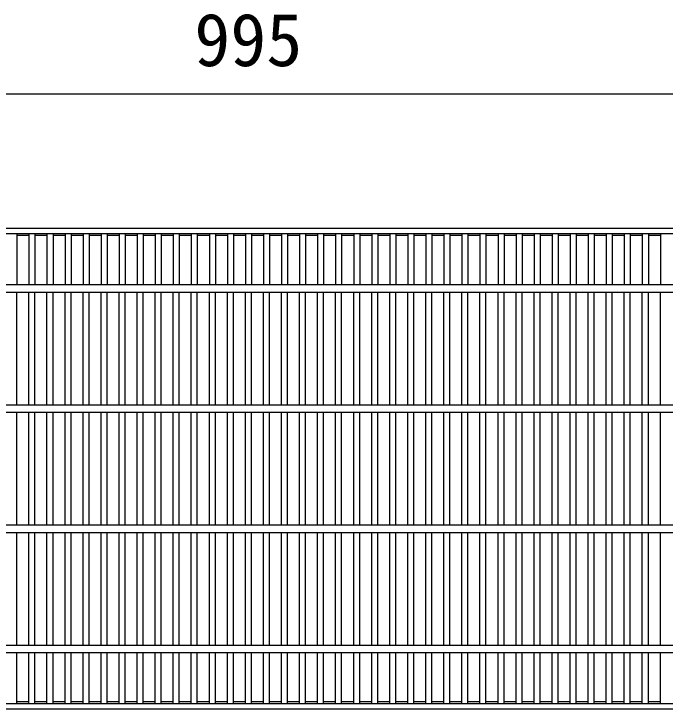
# Model space of a CAD drawing. Units: millimetres, scale not verified. Extents: x -25200 to 25200, y -8910 to 8910.
# Drawn here: x -14320 to -13778, y 1508 to 2086 of the extents above; entities that cross this region are included whole.
import ezdxf
from ezdxf.enums import TextEntityAlignment as Align

# ---------------------------------------------------------------- set-up
doc = ezdxf.new("R2010")
doc.units = ezdxf.units.MM
doc.header["$LTSCALE"] = 30
doc.layers.add('0-0_DIM', color=7, linetype='Continuous', lineweight=25)
doc.layers.add('0-2_HATCH', color=6, linetype='Continuous', lineweight=25)
doc.styles.add('ＭＳ ゴシック', font='')
doc.styles.get('ＭＳ ゴシック').set_extended_font_data('MS Gothic')

msp = doc.modelspace()

# ---------------------------------------------------------------- linework, layer by layer
at = {"layer": '0-0_DIM'}
msp.add_line((-13627.21, 2019.68), (-14622.21, 2019.68), dxfattribs=at)
at = {"layer": '0-2_HATCH'}
for p, q in [((-13627.21, 1907.87), (-14622.21, 1907.87)), ((-13627.21, 1903.37), (-14622.21, 1903.37)), ((-14317.21, 1903.37), (-14317.21, 1860.87)), ((-14307.21, 1903.37), (-14307.21, 1860.87)), ((-14302.21, 1903.37), (-14302.21, 1860.87)), ((-14292.21, 1903.37), (-14292.21, 1860.87)), ((-14287.21, 1903.37), (-14287.21, 1860.87)), ((-14277.21, 1903.37), (-14277.21, 1860.87)), ((-14272.21, 1903.37), (-14272.21, 1860.87)), ((-14262.21, 1903.37), (-14262.21, 1860.87)), ((-14257.21, 1903.37), (-14257.21, 1860.87)), ((-14247.21, 1903.37), (-14247.21, 1860.87)), ((-14242.21, 1903.37), (-14242.21, 1860.87)), ((-14232.21, 1903.37), (-14232.21, 1860.87)), ((-14227.21, 1903.37), (-14227.21, 1860.87)), ((-14217.21, 1903.37), (-14217.21, 1860.87)), ((-14212.21, 1903.37), (-14212.21, 1860.87)), ((-14202.21, 1903.37), (-14202.21, 1860.87)), ((-14197.21, 1903.37), (-14197.21, 1860.87)), ((-14187.21, 1903.37), (-14187.21, 1860.87)), ((-14182.21, 1903.37), (-14182.21, 1860.87)), ((-14172.21, 1903.37), (-14172.21, 1860.87)), ((-14167.21, 1903.37), (-14167.21, 1860.87)), ((-14157.21, 1903.37), (-14157.21, 1860.87)), ((-14152.21, 1903.37), (-14152.21, 1860.87)), ((-14142.21, 1903.37), (-14142.21, 1860.87)), ((-14137.21, 1903.37), (-14137.21, 1860.87)), ((-14127.21, 1903.37), (-14127.21, 1860.87)), ((-14122.21, 1903.37), (-14122.21, 1860.87)), ((-14112.21, 1903.37), (-14112.21, 1860.87)), ((-14107.21, 1903.37), (-14107.21, 1860.87)), ((-14097.21, 1903.37), (-14097.21, 1860.87)), ((-14092.21, 1903.37), (-14092.21, 1860.87)), ((-14082.21, 1903.37), (-14082.21, 1860.87)), ((-14077.21, 1903.37), (-14077.21, 1860.87)), ((-14067.21, 1903.37), (-14067.21, 1860.87)), ((-14062.21, 1903.37), (-14062.21, 1860.87)), ((-14052.21, 1903.37), (-14052.21, 1860.87)), ((-14047.21, 1903.37), (-14047.21, 1860.87)), ((-14037.21, 1903.37), (-14037.21, 1860.87)), ((-14032.21, 1903.37), (-14032.21, 1860.87)), ((-14022.21, 1903.37), (-14022.21, 1860.87)), ((-14017.21, 1903.37), (-14017.21, 1860.87)), ((-14007.21, 1903.37), (-14007.21, 1860.87)), ((-14002.21, 1903.37), (-14002.21, 1860.87)), ((-13992.21, 1903.37), (-13992.21, 1860.87)), ((-13987.21, 1903.37), (-13987.21, 1860.87)), ((-13977.21, 1903.37), (-13977.21, 1860.87)), ((-13972.21, 1903.37), (-13972.21, 1860.87)), ((-13962.21, 1903.37), (-13962.21, 1860.87)), ((-13957.21, 1903.37), (-13957.21, 1860.87)), ((-13947.21, 1903.37), (-13947.21, 1860.87)), ((-13942.21, 1903.37), (-13942.21, 1860.87)), ((-13932.21, 1903.37), (-13932.21, 1860.87)), ((-13927.21, 1903.37), (-13927.21, 1860.87)), ((-13917.21, 1903.37), (-13917.21, 1860.87)), ((-13912.21, 1903.37), (-13912.21, 1860.87)), ((-13902.21, 1903.37), (-13902.21, 1860.87)), ((-13897.21, 1903.37), (-13897.21, 1860.87)), ((-13887.21, 1903.37), (-13887.21, 1860.87)), ((-13882.21, 1903.37), (-13882.21, 1860.87)), ((-13872.21, 1903.37), (-13872.21, 1860.87)), ((-13867.21, 1903.37), (-13867.21, 1860.87)), ((-13857.21, 1903.37), (-13857.21, 1860.87)), ((-13852.21, 1903.37), (-13852.21, 1860.87)), ((-13842.21, 1903.37), (-13842.21, 1860.87)), ((-13837.21, 1903.37), (-13837.21, 1860.87)), ((-13827.21, 1903.37), (-13827.21, 1860.87)), ((-13822.21, 1903.37), (-13822.21, 1860.87)), ((-13812.21, 1903.37), (-13812.21, 1860.87)), ((-13807.21, 1903.37), (-13807.21, 1860.87)), ((-13797.21, 1903.37), (-13797.21, 1860.87)), ((-13792.21, 1903.37), (-13792.21, 1860.87)), ((-13782.21, 1903.37), (-13782.21, 1860.87)), ((-14307.21, 1901.87), (-14317.21, 1901.87)), ((-14292.21, 1901.87), (-14302.21, 1901.87)), ((-14277.21, 1901.87), (-14287.21, 1901.87)), ((-14262.21, 1901.87), (-14272.21, 1901.87)), ((-14247.21, 1901.87), (-14257.21, 1901.87)), ((-14232.21, 1901.87), (-14242.21, 1901.87)), ((-14217.21, 1901.87), (-14227.21, 1901.87)), ((-14202.21, 1901.87), (-14212.21, 1901.87)), ((-14187.21, 1901.87), (-14197.21, 1901.87)), ((-14172.21, 1901.87), (-14182.21, 1901.87)), ((-14157.21, 1901.87), (-14167.21, 1901.87)), ((-14142.21, 1901.87), (-14152.21, 1901.87)), ((-14127.21, 1901.87), (-14137.21, 1901.87)), ((-14112.21, 1901.87), (-14122.21, 1901.87)), ((-14097.21, 1901.87), (-14107.21, 1901.87)), ((-14082.21, 1901.87), (-14092.21, 1901.87)), ((-14067.21, 1901.87), (-14077.21, 1901.87)), ((-14052.21, 1901.87), (-14062.21, 1901.87)), ((-14037.21, 1901.87), (-14047.21, 1901.87)), ((-14022.21, 1901.87), (-14032.21, 1901.87)), ((-14007.21, 1901.87), (-14017.21, 1901.87)), ((-13992.21, 1901.87), (-14002.21, 1901.87)), ((-13977.21, 1901.87), (-13987.21, 1901.87)), ((-13962.21, 1901.87), (-13972.21, 1901.87)), ((-13947.21, 1901.87), (-13957.21, 1901.87)), ((-13932.21, 1901.87), (-13942.21, 1901.87)), ((-13917.21, 1901.87), (-13927.21, 1901.87)), ((-13902.21, 1901.87), (-13912.21, 1901.87)), ((-13887.21, 1901.87), (-13897.21, 1901.87)), ((-13872.21, 1901.87), (-13882.21, 1901.87)), ((-13857.21, 1901.87), (-13867.21, 1901.87)), ((-13842.21, 1901.87), (-13852.21, 1901.87)), ((-13827.21, 1901.87), (-13837.21, 1901.87)), ((-13812.21, 1901.87), (-13822.21, 1901.87)), ((-13797.21, 1901.87), (-13807.21, 1901.87)), ((-13782.21, 1901.87), (-13792.21, 1901.87)), ((-13762.21, 1860.87), (-14487.21, 1860.87)), ((-14487.21, 1854.87), (-13762.21, 1854.87)), ((-14317.21, 1760.87), (-14317.21, 1854.87)), ((-14307.21, 1760.87), (-14307.21, 1854.87)), ((-14302.21, 1760.87), (-14302.21, 1854.87)), ((-14292.21, 1760.87), (-14292.21, 1854.87)), ((-14287.21, 1760.87), (-14287.21, 1854.87)), ((-14277.21, 1760.87), (-14277.21, 1854.87)), ((-14272.21, 1760.87), (-14272.21, 1854.87)), ((-14262.21, 1760.87), (-14262.21, 1854.87)), ((-14257.21, 1760.87), (-14257.21, 1854.87)), ((-14247.21, 1760.87), (-14247.21, 1854.87)), ((-14242.21, 1760.87), (-14242.21, 1854.87)), ((-14232.21, 1760.87), (-14232.21, 1854.87)), ((-14227.21, 1760.87), (-14227.21, 1854.87)), ((-14217.21, 1760.87), (-14217.21, 1854.87)), ((-14212.21, 1760.87), (-14212.21, 1854.87)), ((-14202.21, 1760.87), (-14202.21, 1854.87)), ((-14197.21, 1760.87), (-14197.21, 1854.87)), ((-14187.21, 1760.87), (-14187.21, 1854.87)), ((-14182.21, 1760.87), (-14182.21, 1854.87)), ((-14172.21, 1760.87), (-14172.21, 1854.87)), ((-14167.21, 1760.87), (-14167.21, 1854.87)), ((-14157.21, 1760.87), (-14157.21, 1854.87)), ((-14152.21, 1760.87), (-14152.21, 1854.87)), ((-14142.21, 1760.87), (-14142.21, 1854.87)), ((-14137.21, 1760.87), (-14137.21, 1854.87)), ((-14127.21, 1760.87), (-14127.21, 1854.87)), ((-14122.21, 1760.87), (-14122.21, 1854.87)), ((-14112.21, 1760.87), (-14112.21, 1854.87)), ((-14107.21, 1760.87), (-14107.21, 1854.87)), ((-14097.21, 1760.87), (-14097.21, 1854.87)), ((-14092.21, 1760.87), (-14092.21, 1854.87)), ((-14082.21, 1760.87), (-14082.21, 1854.87)), ((-14077.21, 1760.87), (-14077.21, 1854.87)), ((-14067.21, 1760.87), (-14067.21, 1854.87)), ((-14062.21, 1760.87), (-14062.21, 1854.87)), ((-14052.21, 1760.87), (-14052.21, 1854.87)), ((-14047.21, 1760.87), (-14047.21, 1854.87)), ((-14037.21, 1760.87), (-14037.21, 1854.87)), ((-14032.21, 1760.87), (-14032.21, 1854.87)), ((-14022.21, 1760.87), (-14022.21, 1854.87)), ((-14017.21, 1760.87), (-14017.21, 1854.87)), ((-14007.21, 1760.87), (-14007.21, 1854.87)), ((-14002.21, 1760.87), (-14002.21, 1854.87)), ((-13992.21, 1760.87), (-13992.21, 1854.87)), ((-13987.21, 1760.87), (-13987.21, 1854.87)), ((-13977.21, 1760.87), (-13977.21, 1854.87)), ((-13972.21, 1760.87), (-13972.21, 1854.87)), ((-13962.21, 1760.87), (-13962.21, 1854.87)), ((-13957.21, 1760.87), (-13957.21, 1854.87)), ((-13947.21, 1760.87), (-13947.21, 1854.87)), ((-13942.21, 1760.87), (-13942.21, 1854.87)), ((-13932.21, 1760.87), (-13932.21, 1854.87)), ((-13927.21, 1760.87), (-13927.21, 1854.87)), ((-13917.21, 1760.87), (-13917.21, 1854.87)), ((-13912.21, 1760.87), (-13912.21, 1854.87)), ((-13902.21, 1760.87), (-13902.21, 1854.87)), ((-13897.21, 1760.87), (-13897.21, 1854.87)), ((-13887.21, 1760.87), (-13887.21, 1854.87)), ((-13882.21, 1760.87), (-13882.21, 1854.87)), ((-13872.21, 1760.87), (-13872.21, 1854.87)), ((-13867.21, 1760.87), (-13867.21, 1854.87)), ((-13857.21, 1760.87), (-13857.21, 1854.87)), ((-13852.21, 1760.87), (-13852.21, 1854.87)), ((-13842.21, 1760.87), (-13842.21, 1854.87)), ((-13837.21, 1760.87), (-13837.21, 1854.87)), ((-13827.21, 1760.87), (-13827.21, 1854.87)), ((-13822.21, 1760.87), (-13822.21, 1854.87)), ((-13812.21, 1760.87), (-13812.21, 1854.87)), ((-13807.21, 1760.87), (-13807.21, 1854.87)), ((-13797.21, 1760.87), (-13797.21, 1854.87)), ((-13792.21, 1760.87), (-13792.21, 1854.87)), ((-13782.21, 1760.87), (-13782.21, 1854.87)), ((-13627.21, 1760.87), (-14622.21, 1760.87)), ((-14622.21, 1754.87), (-13627.21, 1754.87)), ((-14317.21, 1660.87), (-14317.21, 1754.87)), ((-14307.21, 1660.87), (-14307.21, 1754.87)), ((-14302.21, 1660.87), (-14302.21, 1754.87)), ((-14292.21, 1660.87), (-14292.21, 1754.87)), ((-14287.21, 1660.87), (-14287.21, 1754.87)), ((-14277.21, 1660.87), (-14277.21, 1754.87)), ((-14272.21, 1660.87), (-14272.21, 1754.87)), ((-14262.21, 1660.87), (-14262.21, 1754.87)), ((-14257.21, 1660.87), (-14257.21, 1754.87)), ((-14247.21, 1660.87), (-14247.21, 1754.87)), ((-14242.21, 1660.87), (-14242.21, 1754.87)), ((-14232.21, 1660.87), (-14232.21, 1754.87)), ((-14227.21, 1660.87), (-14227.21, 1754.87)), ((-14217.21, 1660.87), (-14217.21, 1754.87)), ((-14212.21, 1660.87), (-14212.21, 1754.87)), ((-14202.21, 1660.87), (-14202.21, 1754.87)), ((-14197.21, 1660.87), (-14197.21, 1754.87)), ((-14187.21, 1660.87), (-14187.21, 1754.87)), ((-14182.21, 1660.87), (-14182.21, 1754.87)), ((-14172.21, 1660.87), (-14172.21, 1754.87)), ((-14167.21, 1660.87), (-14167.21, 1754.87)), ((-14157.21, 1660.87), (-14157.21, 1754.87)), ((-14152.21, 1660.87), (-14152.21, 1754.87)), ((-14142.21, 1660.87), (-14142.21, 1754.87)), ((-14137.21, 1660.87), (-14137.21, 1754.87)), ((-14127.21, 1660.87), (-14127.21, 1754.87)), ((-14122.21, 1660.87), (-14122.21, 1754.87)), ((-14112.21, 1660.87), (-14112.21, 1754.87)), ((-14107.21, 1660.87), (-14107.21, 1754.87)), ((-14097.21, 1660.87), (-14097.21, 1754.87)), ((-14092.21, 1660.87), (-14092.21, 1754.87)), ((-14082.21, 1660.87), (-14082.21, 1754.87)), ((-14077.21, 1660.87), (-14077.21, 1754.87)), ((-14067.21, 1660.87), (-14067.21, 1754.87)), ((-14062.21, 1660.87), (-14062.21, 1754.87)), ((-14052.21, 1660.87), (-14052.21, 1754.87)), ((-14047.21, 1660.87), (-14047.21, 1754.87)), ((-14037.21, 1660.87), (-14037.21, 1754.87)), ((-14032.21, 1660.87), (-14032.21, 1754.87)), ((-14022.21, 1660.87), (-14022.21, 1754.87)), ((-14017.21, 1660.87), (-14017.21, 1754.87)), ((-14007.21, 1660.87), (-14007.21, 1754.87)), ((-14002.21, 1660.87), (-14002.21, 1754.87)), ((-13992.21, 1660.87), (-13992.21, 1754.87)), ((-13987.21, 1660.87), (-13987.21, 1754.87)), ((-13977.21, 1660.87), (-13977.21, 1754.87)), ((-13972.21, 1660.87), (-13972.21, 1754.87)), ((-13962.21, 1660.87), (-13962.21, 1754.87)), ((-13957.21, 1660.87), (-13957.21, 1754.87)), ((-13947.21, 1660.87), (-13947.21, 1754.87)), ((-13942.21, 1660.87), (-13942.21, 1754.87)), ((-13932.21, 1660.87), (-13932.21, 1754.87)), ((-13927.21, 1660.87), (-13927.21, 1754.87)), ((-13917.21, 1660.87), (-13917.21, 1754.87)), ((-13912.21, 1660.87), (-13912.21, 1754.87)), ((-13902.21, 1660.87), (-13902.21, 1754.87)), ((-13897.21, 1660.87), (-13897.21, 1754.87)), ((-13887.21, 1660.87), (-13887.21, 1754.87)), ((-13882.21, 1660.87), (-13882.21, 1754.87)), ((-13872.21, 1660.87), (-13872.21, 1754.87)), ((-13867.21, 1660.87), (-13867.21, 1754.87)), ((-13857.21, 1660.87), (-13857.21, 1754.87)), ((-13852.21, 1660.87), (-13852.21, 1754.87)), ((-13842.21, 1660.87), (-13842.21, 1754.87)), ((-13837.21, 1660.87), (-13837.21, 1754.87)), ((-13827.21, 1660.87), (-13827.21, 1754.87)), ((-13822.21, 1660.87), (-13822.21, 1754.87)), ((-13812.21, 1660.87), (-13812.21, 1754.87)), ((-13807.21, 1660.87), (-13807.21, 1754.87)), ((-13797.21, 1660.87), (-13797.21, 1754.87)), ((-13792.21, 1660.87), (-13792.21, 1754.87)), ((-13782.21, 1660.87), (-13782.21, 1754.87)), ((-13627.21, 1660.87), (-14622.21, 1660.87)), ((-14622.21, 1654.87), (-13627.21, 1654.87)), ((-14317.21, 1560.87), (-14317.21, 1654.87)), ((-14307.21, 1560.87), (-14307.21, 1654.87)), ((-14302.21, 1560.87), (-14302.21, 1654.87)), ((-14292.21, 1560.87), (-14292.21, 1654.87)), ((-14287.21, 1560.87), (-14287.21, 1654.87)), ((-14277.21, 1560.87), (-14277.21, 1654.87)), ((-14272.21, 1560.87), (-14272.21, 1654.87)), ((-14262.21, 1560.87), (-14262.21, 1654.87)), ((-14257.21, 1560.87), (-14257.21, 1654.87)), ((-14247.21, 1560.87), (-14247.21, 1654.87)), ((-14242.21, 1560.87), (-14242.21, 1654.87)), ((-14232.21, 1560.87), (-14232.21, 1654.87)), ((-14227.21, 1560.87), (-14227.21, 1654.87)), ((-14217.21, 1560.87), (-14217.21, 1654.87)), ((-14212.21, 1560.87), (-14212.21, 1654.87)), ((-14202.21, 1560.87), (-14202.21, 1654.87)), ((-14197.21, 1560.87), (-14197.21, 1654.87)), ((-14187.21, 1560.87), (-14187.21, 1654.87)), ((-14182.21, 1560.87), (-14182.21, 1654.87)), ((-14172.21, 1560.87), (-14172.21, 1654.87)), ((-14167.21, 1560.87), (-14167.21, 1654.87)), ((-14157.21, 1560.87), (-14157.21, 1654.87)), ((-14152.21, 1560.87), (-14152.21, 1654.87)), ((-14142.21, 1560.87), (-14142.21, 1654.87)), ((-14137.21, 1560.87), (-14137.21, 1654.87)), ((-14127.21, 1560.87), (-14127.21, 1654.87)), ((-14122.21, 1560.87), (-14122.21, 1654.87)), ((-14112.21, 1560.87), (-14112.21, 1654.87)), ((-14107.21, 1560.87), (-14107.21, 1654.87)), ((-14097.21, 1560.87), (-14097.21, 1654.87)), ((-14092.21, 1560.87), (-14092.21, 1654.87)), ((-14082.21, 1560.87), (-14082.21, 1654.87)), ((-14077.21, 1560.87), (-14077.21, 1654.87)), ((-14067.21, 1560.87), (-14067.21, 1654.87)), ((-14062.21, 1560.87), (-14062.21, 1654.87)), ((-14052.21, 1560.87), (-14052.21, 1654.87)), ((-14047.21, 1560.87), (-14047.21, 1654.87)), ((-14037.21, 1560.87), (-14037.21, 1654.87)), ((-14032.21, 1560.87), (-14032.21, 1654.87)), ((-14022.21, 1560.87), (-14022.21, 1654.87)), ((-14017.21, 1560.87), (-14017.21, 1654.87)), ((-14007.21, 1560.87), (-14007.21, 1654.87)), ((-14002.21, 1560.87), (-14002.21, 1654.87)), ((-13992.21, 1560.87), (-13992.21, 1654.87)), ((-13987.21, 1560.87), (-13987.21, 1654.87)), ((-13977.21, 1560.87), (-13977.21, 1654.87)), ((-13972.21, 1560.87), (-13972.21, 1654.87)), ((-13962.21, 1560.87), (-13962.21, 1654.87)), ((-13957.21, 1560.87), (-13957.21, 1654.87)), ((-13947.21, 1560.87), (-13947.21, 1654.87)), ((-13942.21, 1560.87), (-13942.21, 1654.87)), ((-13932.21, 1560.87), (-13932.21, 1654.87)), ((-13927.21, 1560.87), (-13927.21, 1654.87)), ((-13917.21, 1560.87), (-13917.21, 1654.87)), ((-13912.21, 1560.87), (-13912.21, 1654.87)), ((-13902.21, 1560.87), (-13902.21, 1654.87)), ((-13897.21, 1560.87), (-13897.21, 1654.87)), ((-13887.21, 1560.87), (-13887.21, 1654.87)), ((-13882.21, 1560.87), (-13882.21, 1654.87)), ((-13872.21, 1560.87), (-13872.21, 1654.87)), ((-13867.21, 1560.87), (-13867.21, 1654.87)), ((-13857.21, 1560.87), (-13857.21, 1654.87)), ((-13852.21, 1560.87), (-13852.21, 1654.87)), ((-13842.21, 1560.87), (-13842.21, 1654.87)), ((-13837.21, 1560.87), (-13837.21, 1654.87)), ((-13827.21, 1560.87), (-13827.21, 1654.87)), ((-13822.21, 1560.87), (-13822.21, 1654.87)), ((-13812.21, 1560.87), (-13812.21, 1654.87)), ((-13807.21, 1560.87), (-13807.21, 1654.87)), ((-13797.21, 1560.87), (-13797.21, 1654.87)), ((-13792.21, 1560.87), (-13792.21, 1654.87)), ((-13782.21, 1560.87), (-13782.21, 1654.87)), ((-13762.21, 1560.87), (-14487.21, 1560.87)), ((-14487.21, 1554.87), (-13762.21, 1554.87)), ((-14317.21, 1512.37), (-14317.21, 1554.87)), ((-14307.21, 1512.37), (-14307.21, 1554.87)), ((-14302.21, 1512.37), (-14302.21, 1554.87)), ((-14292.21, 1512.37), (-14292.21, 1554.87)), ((-14287.21, 1512.37), (-14287.21, 1554.87)), ((-14277.21, 1512.37), (-14277.21, 1554.87)), ((-14272.21, 1512.37), (-14272.21, 1554.87)), ((-14262.21, 1512.37), (-14262.21, 1554.87)), ((-14257.21, 1512.37), (-14257.21, 1554.87)), ((-14247.21, 1512.37), (-14247.21, 1554.87)), ((-14242.21, 1512.37), (-14242.21, 1554.87)), ((-14232.21, 1512.37), (-14232.21, 1554.87)), ((-14227.21, 1512.37), (-14227.21, 1554.87)), ((-14217.21, 1512.37), (-14217.21, 1554.87)), ((-14212.21, 1512.37), (-14212.21, 1554.87)), ((-14202.21, 1512.37), (-14202.21, 1554.87)), ((-14197.21, 1512.37), (-14197.21, 1554.87)), ((-14187.21, 1512.37), (-14187.21, 1554.87)), ((-14182.21, 1512.37), (-14182.21, 1554.87)), ((-14172.21, 1512.37), (-14172.21, 1554.87)), ((-14167.21, 1512.37), (-14167.21, 1554.87)), ((-14157.21, 1512.37), (-14157.21, 1554.87)), ((-14152.21, 1512.37), (-14152.21, 1554.87)), ((-14142.21, 1512.37), (-14142.21, 1554.87)), ((-14137.21, 1512.37), (-14137.21, 1554.87)), ((-14127.21, 1512.37), (-14127.21, 1554.87)), ((-14122.21, 1512.37), (-14122.21, 1554.87)), ((-14112.21, 1512.37), (-14112.21, 1554.87)), ((-14107.21, 1512.37), (-14107.21, 1554.87)), ((-14097.21, 1512.37), (-14097.21, 1554.87)), ((-14092.21, 1512.37), (-14092.21, 1554.87)), ((-14082.21, 1512.37), (-14082.21, 1554.87)), ((-14077.21, 1512.37), (-14077.21, 1554.87)), ((-14067.21, 1512.37), (-14067.21, 1554.87)), ((-14062.21, 1512.37), (-14062.21, 1554.87)), ((-14052.21, 1512.37), (-14052.21, 1554.87)), ((-14047.21, 1512.37), (-14047.21, 1554.87)), ((-14037.21, 1512.37), (-14037.21, 1554.87)), ((-14032.21, 1512.37), (-14032.21, 1554.87)), ((-14022.21, 1512.37), (-14022.21, 1554.87)), ((-14017.21, 1512.37), (-14017.21, 1554.87)), ((-14007.21, 1512.37), (-14007.21, 1554.87)), ((-14002.21, 1512.37), (-14002.21, 1554.87)), ((-13992.21, 1512.37), (-13992.21, 1554.87)), ((-13987.21, 1512.37), (-13987.21, 1554.87)), ((-13977.21, 1512.37), (-13977.21, 1554.87)), ((-13972.21, 1512.37), (-13972.21, 1554.87)), ((-13962.21, 1512.37), (-13962.21, 1554.87)), ((-13957.21, 1512.37), (-13957.21, 1554.87)), ((-13947.21, 1512.37), (-13947.21, 1554.87)), ((-13942.21, 1512.37), (-13942.21, 1554.87)), ((-13932.21, 1512.37), (-13932.21, 1554.87)), ((-13927.21, 1512.37), (-13927.21, 1554.87)), ((-13917.21, 1512.37), (-13917.21, 1554.87)), ((-13912.21, 1512.37), (-13912.21, 1554.87)), ((-13902.21, 1512.37), (-13902.21, 1554.87)), ((-13897.21, 1512.37), (-13897.21, 1554.87)), ((-13887.21, 1512.37), (-13887.21, 1554.87)), ((-13882.21, 1512.37), (-13882.21, 1554.87)), ((-13872.21, 1512.37), (-13872.21, 1554.87)), ((-13867.21, 1512.37), (-13867.21, 1554.87)), ((-13857.21, 1512.37), (-13857.21, 1554.87)), ((-13852.21, 1512.37), (-13852.21, 1554.87)), ((-13842.21, 1512.37), (-13842.21, 1554.87)), ((-13837.21, 1512.37), (-13837.21, 1554.87)), ((-13827.21, 1512.37), (-13827.21, 1554.87)), ((-13822.21, 1512.37), (-13822.21, 1554.87)), ((-13812.21, 1512.37), (-13812.21, 1554.87)), ((-13807.21, 1512.37), (-13807.21, 1554.87)), ((-13797.21, 1512.37), (-13797.21, 1554.87)), ((-13792.21, 1512.37), (-13792.21, 1554.87)), ((-13782.21, 1512.37), (-13782.21, 1554.87)), ((-13627.21, 1512.37), (-14622.21, 1512.37)), ((-14307.21, 1513.87), (-14317.21, 1513.87)), ((-14292.21, 1513.87), (-14302.21, 1513.87)), ((-14277.21, 1513.87), (-14287.21, 1513.87)), ((-14262.21, 1513.87), (-14272.21, 1513.87)), ((-14247.21, 1513.87), (-14257.21, 1513.87)), ((-14232.21, 1513.87), (-14242.21, 1513.87)), ((-14217.21, 1513.87), (-14227.21, 1513.87)), ((-14202.21, 1513.87), (-14212.21, 1513.87)), ((-14187.21, 1513.87), (-14197.21, 1513.87)), ((-14172.21, 1513.87), (-14182.21, 1513.87)), ((-14157.21, 1513.87), (-14167.21, 1513.87)), ((-14142.21, 1513.87), (-14152.21, 1513.87)), ((-14127.21, 1513.87), (-14137.21, 1513.87)), ((-14112.21, 1513.87), (-14122.21, 1513.87)), ((-14097.21, 1513.87), (-14107.21, 1513.87)), ((-14082.21, 1513.87), (-14092.21, 1513.87)), ((-14067.21, 1513.87), (-14077.21, 1513.87)), ((-14052.21, 1513.87), (-14062.21, 1513.87)), ((-14037.21, 1513.87), (-14047.21, 1513.87)), ((-14022.21, 1513.87), (-14032.21, 1513.87)), ((-14007.21, 1513.87), (-14017.21, 1513.87)), ((-13992.21, 1513.87), (-14002.21, 1513.87)), ((-13977.21, 1513.87), (-13987.21, 1513.87)), ((-13962.21, 1513.87), (-13972.21, 1513.87)), ((-13947.21, 1513.87), (-13957.21, 1513.87)), ((-13932.21, 1513.87), (-13942.21, 1513.87)), ((-13917.21, 1513.87), (-13927.21, 1513.87)), ((-13902.21, 1513.87), (-13912.21, 1513.87)), ((-13887.21, 1513.87), (-13897.21, 1513.87)), ((-13872.21, 1513.87), (-13882.21, 1513.87)), ((-13857.21, 1513.87), (-13867.21, 1513.87)), ((-13842.21, 1513.87), (-13852.21, 1513.87)), ((-13827.21, 1513.87), (-13837.21, 1513.87)), ((-13812.21, 1513.87), (-13822.21, 1513.87)), ((-13797.21, 1513.87), (-13807.21, 1513.87)), ((-13782.21, 1513.87), (-13792.21, 1513.87)), ((-13627.21, 1507.87), (-14622.21, 1507.87))]:
    msp.add_line(p, q, dxfattribs=at)

# ---------------------------------------------------------------- texts
at = {"layer": '0-0_DIM', "style": 'ＭＳ ゴシック'}
msp.add_text('995', height=43.99, dxfattribs=at).set_placement((-14169.71, 2029.68), align=Align.BOTTOM_LEFT)

doc.saveas('drawing.dxf')
